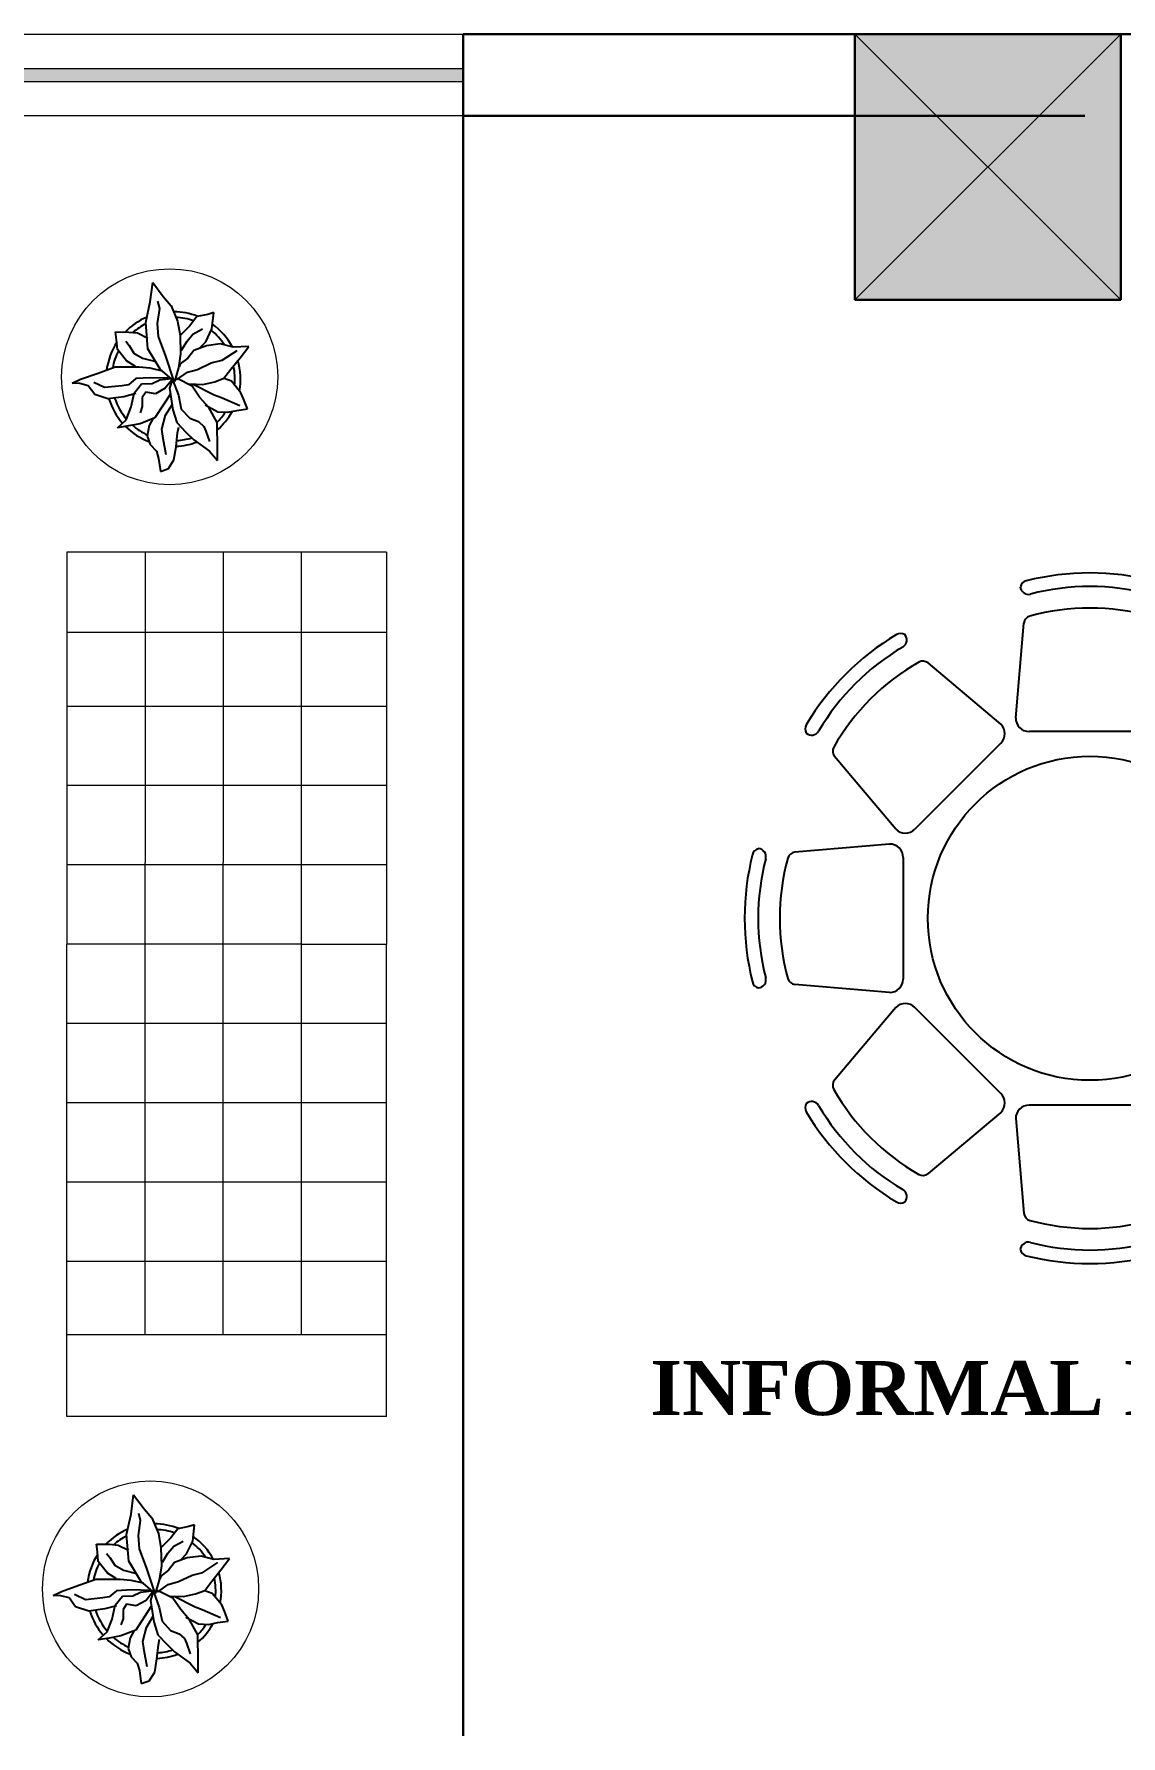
# Model space of a CAD drawing. Header units: inches. Extents: x 327481 to 195042051, y -335014 to 44773228.
# Drawn here: x 381295 to 381415.7, y -316786.2 to -316597.1 of the extents above; entities that cross this region are included whole.
import ezdxf

# ---------------------------------------------------------------- set-up
doc = ezdxf.new("R2010")
doc.units = ezdxf.units.IN
doc.header["$MEASUREMENT"] = 0
doc.layers.add('CAY', color=94, linetype='Continuous')
doc.layers.add('center', color=146, linetype='Continuous')
for name, color, linetype, lineweight in [('column 1', 146, 'Continuous', 30), ('furniture', 251, 'Continuous', 13), ('GLASS', 140, 'Continuous', 5), ('TEXT', 7, 'Continuous', 0), ('WALL', 12, 'Continuous', 30)]:
    doc.layers.add(name, color=color, linetype=linetype, lineweight=lineweight)
doc.styles.add('ATT', font='romans.shx')
doc.styles.get("Standard").update_dxf_attribs({"font": 'times.ttf', "height": 12})

# ---------------------------------------------------------------- blocks, each defined once
blk = doc.blocks.new('A$C4056338A')
at = {"linetype": 'Continuous'}
for p, q in [((1003.5, 2020.4), (1033.8, 2370.8)), ((1553.5, 2020.4), (1523.3, 2370.8)), ((948.4, 1997.6), (679.3, 2224)), ((1608.7, 1997.6), (1877.8, 2224)), ((1503.5, 1970.4), (1053.5, 1970.4)), ((948.4, 1926.9), (630.2, 1608.7)), ((1608.7, 1926.9), (1926.9, 1608.7)), ((559.5, 1608.7), (333.1, 1877.8)), ((1997.6, 1608.7), (2224, 1877.8)), ((536.7, 1553.5), (186.3, 1523.3)), ((2020.4, 1553.5), (2370.8, 1523.3)), ((586.7, 1503.5), (586.7, 1053.5)), ((1970.4, 1503.5), (1970.4, 1053.5)), ((536.7, 1003.5), (186.3, 1033.8)), ((2020.4, 1003.5), (2370.8, 1033.8)), ((559.5, 948.4), (333.1, 679.3)), ((948.4, 630.2), (630.2, 948.4)), ((1608.7, 630.2), (1926.9, 948.4)), ((1997.6, 948.4), (2224, 679.3)), ((1503.5, 586.7), (1053.5, 586.7)), ((948.4, 559.5), (679.3, 333.1)), ((1003.5, 536.7), (1033.8, 186.3)), ((1553.5, 536.7), (1523.3, 186.3)), ((1608.7, 559.5), (1877.8, 333.1))]:
    blk.add_line(p, q, dxfattribs=at)
blk.add_circle((1278.5, 1278.5), 600, dxfattribs=at)
for centre, radius, start, end in [((1050, 2499), 30, 104.01481, 166.51302), ((1278.5, 1583.2), 973.9, 75.98519, 104.01481), ((1507.1, 2499), 30, 13.48698, 75.98519), ((1050.7, 2507.9), 30, 183.6236, 284.59828), ((1278.5, 1633.2), 873.9, 75.40172, 104.59828), ((1506.4, 2507.9), 30, 255.40172, 356.3764), ((1063.7, 2368.2), 30, 105.30764, 175.06831), ((1278.5, 1583.2), 843.9, 74.69236, 105.30764), ((1493.4, 2368.2), 30, 4.93169, 74.69236), ((577.2, 2303.2), 30, 58.48698, 120.98519), ((1979.9, 2303.2), 30, 59.01481, 121.51302), ((1063.1, 1494), 973.9, 120.98519, 149.01481), ((1027.8, 1529.3), 873.9, 120.40172, 149.59828), ((570.4, 2308.9), 30, 300.40172, 41.3764), ((1986.7, 2308.9), 30, 138.6236, 239.59828), ((1529.3, 1529.3), 873.9, 30.40172, 59.59828), ((1494, 1494), 973.9, 30.98519, 59.01481), ((1063.1, 1494), 843.9, 119.69236, 150.30764), ((660, 2201), 30, 49.93169, 119.69236), ((1897.1, 2201), 30, 60.30764, 130.06831), ((1494, 1494), 843.9, 29.69236, 60.30764), ((1053.5, 2020.4), 50, 180, 270), ((1503.5, 2020.4), 50, 270, 0), ((253.9, 1979.9), 30, 149.01481, 211.51302), ((248.2, 1986.7), 30, 228.6236, 329.59828), ((913.1, 1962.2), 50, 315, 45), ((1644, 1962.2), 50, 135, 225), ((2308.9, 1986.7), 30, 210.40172, 311.3764), ((2303.2, 1979.9), 30, 328.48698, 30.98519), ((356.1, 1897.1), 30, 150.30764, 220.06831), ((2201, 1897.1), 30, 319.93169, 29.69236), ((594.9, 1644), 50, 225, 315), ((1962.2, 1644), 50, 225, 315), ((973.9, 1278.5), 973.9, 165.98519, 194.01481), ((58.1, 1507.1), 30, 103.48698, 165.98519), ((49.2, 1506.4), 30, 345.40172, 86.3764), ((188.9, 1493.4), 30, 94.93169, 164.69236), ((536.7, 1503.5), 50, 0, 90), ((2020.4, 1503.5), 50, 90, 180), ((2368.2, 1493.4), 30, 15.30764, 85.06831), ((2507.9, 1506.4), 30, 93.6236, 194.59828), ((2499, 1507.1), 30, 14.01481, 76.51302), ((1583.2, 1278.5), 973.9, 345.98519, 14.01481), ((923.9, 1278.5), 873.9, 165.40172, 194.59828), ((973.9, 1278.5), 843.9, 164.69236, 195.30764), ((1583.2, 1278.5), 843.9, 344.69236, 15.30764), ((1633.2, 1278.5), 873.9, 345.40172, 14.59828), ((58.1, 1050), 30, 194.01481, 256.51302), ((49.2, 1050.7), 30, 273.6236, 14.59828), ((188.9, 1063.7), 30, 195.30764, 265.06831), ((536.7, 1053.5), 50, 270, 0), ((2020.4, 1053.5), 50, 180, 270), ((2368.2, 1063.7), 30, 274.93169, 344.69236), ((2507.9, 1050.7), 30, 165.40172, 266.3764), ((2499, 1050), 30, 283.48698, 345.98519), ((594.9, 913.1), 50, 45, 135), ((1962.2, 913.1), 50, 45, 135), ((356.1, 660), 30, 139.93169, 209.69236), ((1063.1, 1063.1), 843.9, 209.69236, 240.30764), ((913.1, 594.9), 50, 315, 45), ((1644, 594.9), 50, 135, 225), ((1494, 1063.1), 843.9, 299.69236, 330.30764), ((2201, 660), 30, 330.30764, 40.06831), ((253.9, 577.2), 30, 148.48698, 210.98519), ((248.2, 570.4), 30, 30.40172, 131.3764), ((1027.8, 1027.8), 873.9, 210.40172, 239.59828), ((1053.5, 536.7), 50, 90, 180), ((1503.5, 536.7), 50, 0, 90), ((1529.3, 1027.8), 873.9, 300.40172, 329.59828), ((2308.9, 570.4), 30, 48.6236, 149.59828), ((2303.2, 577.2), 30, 329.01481, 31.51302), ((1063.1, 1063.1), 973.9, 210.98519, 239.01481), ((1494, 1063.1), 973.9, 300.98519, 329.01481), ((660, 356.1), 30, 240.30764, 310.06831), ((1897.1, 356.1), 30, 229.93169, 299.69236), ((570.4, 248.2), 30, 318.6236, 59.59828), ((1986.7, 248.2), 30, 120.40172, 221.3764), ((577.2, 253.9), 30, 239.01481, 301.51302), ((1979.9, 253.9), 30, 238.48698, 300.98519), ((1063.7, 188.9), 30, 184.93169, 254.69236), ((1278.5, 973.9), 843.9, 254.69236, 285.30764), ((1493.4, 188.9), 30, 285.30764, 355.06831), ((1050.7, 49.2), 30, 75.40172, 176.3764), ((1278.5, 923.9), 873.9, 255.40172, 284.59828), ((1506.4, 49.2), 30, 3.6236, 104.59828), ((1050, 58.1), 30, 193.48698, 255.98519), ((1278.5, 973.9), 973.9, 255.98519, 284.01481), ((1507.1, 58.1), 30, 284.01481, 346.51302)]:
    blk.add_arc(centre, radius, start, end, dxfattribs=at)
blk = doc.blocks.new('COLUMN1')
at = {"layer": 'column 1'}
h = blk.add_hatch(color=256, dxfattribs=at)
h.paths.add_polyline_path([(1, 1), (0, 1), (0.5, 0.5)])
h.paths.add_polyline_path([(1, 1), (0.5, 0.5), (1, 0)])
h.paths.add_polyline_path([(0.5, 0.5), (0, 0), (1, 0)])
h.paths.add_polyline_path([(0.5, 0.5), (0, 1), (0, 0)])
at = {"layer": 'column 1', "lineweight": 0, "ltscale": 0.3}
for p, q in [((0, 1), (1, 0)), ((0, 0), (1, 1))]:
    blk.add_line(p, q, dxfattribs=at)
at = {"layer": 'column 1', "ltscale": 0.3}
for p, q in [((1, 1), (0, 1)), ((0, 1), (0, 0)), ((1, 0), (1, 1)), ((0, 0), (1, 0))]:
    blk.add_line(p, q, dxfattribs=at)
blk = doc.blocks.new('BBT')
at = {"layer": 'furniture', "color": 0, "ltscale": 60}
for p, q in [((386081.8, -315022.2), (386081.8, -315922.2)), ((386081.8, -315022.2), (387185.9, -315022.2)), ((386307.7, -315022.2), (386307.7, -315922.2)), ((386516, -315022.2), (386516, -315922.2)), ((386739.3, -315022.2), (386739.3, -315922.2)), ((386962.6, -315022.2), (386962.6, -315922.2)), ((388515.9, -315022.2), (387185.9, -315022.2)), ((387185.9, -315262.2), (387185.9, -315022.2)), ((387409.2, -315022.2), (387409.2, -315922.2)), ((387632.6, -315022.2), (387632.6, -315922.2)), ((387855.9, -315022.2), (387855.9, -315922.2)), ((388079.2, -315022.2), (388079.2, -315922.2)), ((388285.9, -315022.2), (388285.9, -315262.2)), ((388285.9, -315022.2), (388285.9, -315262.2)), ((388515.9, -315022.2), (388515.9, -315922.2)), ((386081.8, -315262.2), (388285.9, -315262.2)), ((387185.9, -315262.2), (387185.9, -315922.2)), ((388285.9, -315262.2), (388285.9, -315702.2)), ((386081.8, -315482.2), (386955.8, -315482.2)), ((388285.9, -315482.2), (386955.8, -315482.2)), ((386081.8, -315702.2), (386955.8, -315702.2)), ((386307.7, -315702.2), (386307.7, -315922.2)), ((388285.9, -315702.2), (386955.8, -315702.2)), ((388285.9, -315702.2), (388285.9, -315922.2)), ((386081.8, -315922.2), (387185.9, -315922.2)), ((388515.9, -315922.2), (387185.9, -315922.2))]:
    blk.add_line(p, q, dxfattribs=at)
blk = doc.blocks.new('12PPLT12')
at = {"color": 0, "linetype": 'ByBlock'}
for p, q in [((-0.05, 0.632), (-0.034, 0.694)), ((-0.034, 0.694), (-0.032, 0.751)), ((-0.032, 0.751), (-0.002, 0.689)), ((-0.002, 0.689), (0.044, 0.559)), ((-0.148, 0.486), (-0.116, 0.583)), ((-0.116, 0.583), (-0.05, 0.632)), ((-0.064, 0.51), (-0.026, 0.591)), ((-0.05, 0.38), (-0.064, 0.51)), ((0.044, 0.559), (0.09, 0.432)), ((-0.349, 0.334), (-0.362, 0.415)), ((-0.362, 0.415), (-0.303, 0.35)), ((-0.132, 0.367), (-0.148, 0.486)), ((-0.043, 0.334), (-0.05, 0.38)), ((0.09, 0.432), (0.09, 0.339)), ((0.134, 0.347), (0.22, 0.415)), ((0.22, 0.415), (0.291, 0.421)), ((0.291, 0.421), (0.35, 0.429)), ((0.35, 0.429), (0.348, 0.331)), ((-0.332, 0.247), (-0.349, 0.334)), ((-0.303, 0.35), (-0.208, 0.312)), ((-0.208, 0.312), (-0.105, 0.29)), ((-0.108, 0.279), (-0.132, 0.367)), ((-0.105, 0.29), (-0.037, 0.236)), ((0.003, 0.279), (-0.043, 0.334)), ((0.009, 0.169), (0.003, 0.279)), ((0.09, 0.339), (0.09, 0.253)), ((0.093, 0.282), (0.134, 0.347)), ((0.193, 0.293), (0.155, 0.228)), ((0.25, 0.328), (0.193, 0.293)), ((0.28, 0.353), (0.25, 0.328)), ((0.342, 0.266), (0.304, 0.19)), ((0.348, 0.331), (0.342, 0.266)), ((-0.487, 0.171), (-0.536, 0.125)), ((-0.425, 0.193), (-0.487, 0.171)), ((-0.346, 0.179), (-0.425, 0.193)), ((-0.292, 0.149), (-0.346, 0.179)), ((-0.289, 0.136), (-0.332, 0.247)), ((-0.194, 0.074), (-0.289, 0.136)), ((-0.205, 0.231), (-0.251, 0.247)), ((-0.137, 0.231), (-0.205, 0.231)), ((-0.097, 0.204), (-0.137, 0.231)), ((-0.11, 0.133), (-0.097, 0.204)), ((-0.069, 0.06), (-0.11, 0.133)), ((-0.037, 0.236), (-0.034, 0.158)), ((-0.034, 0.158), (-0.007, 0.101)), ((0.006, 0.027), (0.009, 0.169)), ((0.082, 0.174), (0.061, 0.082)), ((0.074, 0.098), (0.223, 0.188)), ((0.09, 0.253), (0.082, 0.174)), ((0.155, 0.228), (0.131, 0.13)), ((0.223, 0.188), (0.421, 0.204)), ((0.421, 0.204), (0.573, 0.171)), ((0.573, 0.171), (0.716, 0.152)), ((0.716, 0.152), (0.613, 0.074)), ((-0.671, 0.098), (-0.687, 0.095)), ((-0.687, 0.095), (-0.666, 0.036)), ((-0.59, 0.109), (-0.671, 0.098)), ((-0.666, 0.036), (-0.601, -0.005)), ((-0.536, 0.125), (-0.59, 0.109)), ((-0.563, 0.052), (-0.441, 0.074)), ((-0.441, 0.074), (-0.373, 0.084)), ((-0.373, 0.084), (-0.27, 0.057)), ((-0.229, 0.003), (-0.324, -0.027)), ((-0.27, 0.057), (-0.186, 0.006)), ((-0.069, 0.027), (-0.229, 0.003)), ((-0.108, 0.019), (-0.194, 0.074)), ((-0.01, 0.003), (-0.121, -0.038)), ((-0.01, 0.014), (-0.069, 0.06)), ((-0.002, 0.006), (-0.069, 0.027)), ((-0.018, -0.008), (0.074, 0.098)), ((-0.01, -0.005), (0.169, 0.055)), ((0.003, 0.017), (-0.01, 0.014)), ((0.003, -0.029), (-0.01, 0.003)), ((-0.007, 0.101), (0.003, 0.017)), ((0.169, 0.055), (0.315, 0.109)), ((0.315, 0.109), (0.413, 0.117)), ((0.413, 0.117), (0.524, 0.101)), ((0.545, 0.017), (0.429, -0.032)), ((0.524, 0.101), (0.578, 0.114)), ((0.613, 0.074), (0.545, 0.017)), ((-0.601, -0.005), (-0.503, -0.021)), ((-0.503, -0.021), (-0.4, -0.032)), ((-0.395, -0.094), (-0.452, -0.152)), ((-0.4, -0.032), (-0.357, -0.04)), ((-0.324, -0.027), (-0.395, -0.094)), ((-0.292, -0.122), (-0.316, -0.187)), ((-0.224, -0.059), (-0.292, -0.122)), ((-0.121, -0.038), (-0.224, -0.059)), ((-0.053, -0.14), (0.003, -0.029)), ((-0.037, -0.122), (-0.04, -0.219)), ((0.082, -0.038), (-0.018, -0.008)), ((-0.007, -0.024), (0.05, -0.105)), ((0.05, -0.105), (0.071, -0.181)), ((0.188, -0.054), (0.082, -0.038)), ((0.112, -0.051), (0.09, -0.043)), ((0.155, -0.108), (0.112, -0.051)), ((0.212, -0.152), (0.155, -0.108)), ((0.323, -0.051), (0.188, -0.054)), ((0.215, -0.062), (0.282, -0.103)), ((0.282, -0.103), (0.334, -0.146)), ((0.429, -0.032), (0.323, -0.051)), ((0.396, -0.124), (0.326, -0.054)), ((0.464, -0.176), (0.396, -0.124)), ((-0.452, -0.152), (-0.536, -0.268)), ((-0.387, -0.241), (-0.465, -0.268)), ((-0.352, -0.227), (-0.387, -0.241)), ((-0.316, -0.187), (-0.352, -0.227)), ((-0.193, -0.236), (-0.244, -0.33)), ((-0.213, -0.263), (-0.135, -0.195)), ((-0.135, -0.195), (-0.053, -0.14)), ((-0.119, -0.304), (-0.04, -0.148)), ((-0.04, -0.219), (-0.021, -0.308)), ((0.071, -0.181), (0.12, -0.282)), ((0.247, -0.246), (0.212, -0.152)), ((0.234, -0.2), (0.277, -0.241)), ((0.261, -0.349), (0.247, -0.246)), ((0.277, -0.241), (0.372, -0.287)), ((0.334, -0.146), (0.372, -0.217)), ((0.48, -0.257), (0.464, -0.176)), ((-0.536, -0.268), (-0.606, -0.328)), ((-0.606, -0.328), (-0.522, -0.328)), ((-0.522, -0.328), (-0.324, -0.325)), ((-0.324, -0.325), (-0.213, -0.263)), ((-0.244, -0.33), (-0.247, -0.406)), ((-0.199, -0.494), (-0.139, -0.358)), ((-0.139, -0.358), (-0.119, -0.304)), ((-0.021, -0.308), (0.006, -0.376)), ((-0.017, -0.432), (0.003, -0.378)), ((0.006, -0.376), (0.074, -0.428)), ((0.12, -0.282), (0.139, -0.363)), ((0.139, -0.363), (0.212, -0.474)), ((0.236, -0.444), (0.261, -0.349)), ((0.372, -0.287), (0.494, -0.301)), ((0.494, -0.301), (0.48, -0.257)), ((-0.247, -0.406), (-0.233, -0.471)), ((-0.233, -0.471), (-0.222, -0.551)), ((-0.148, -0.522), (-0.102, -0.503)), ((-0.102, -0.503), (-0.017, -0.432)), ((0.074, -0.428), (0.158, -0.496)), ((0.158, -0.496), (0.242, -0.561)), ((0.242, -0.561), (0.236, -0.444)), ((-0.222, -0.551), (-0.148, -0.522))]:
    blk.add_line(p, q, dxfattribs=at)
for radius, start, end in [(0.5, 107.123, 130.9816), (0.458, 107.9864, 130.5771), (0.5, 56.9563, 82.295), (0.458, 62.6899, 79.5345), (0.5, 134.8021, 159.1804), (0.458, 138.4756, 155.3347), (0.458, 26.2761, 41.1349), (0.5, 22.9768, 45.8473), (0.5, 182.503, 200.4563), (0.458, 183.2699, 197.4002), (0.458, 340.6559, 357.5057), (0.5, 338.5862, 359.7442), (0.5, 220.6606, 241.3393), (0.458, 225.0835, 237.5023), (0.5, 298.3455, 324.4541), (0.458, 303.3868, 322.0756), (0.5, 259.7038, 286.1281), (0.458, 264.1886, 282.4028)]:
    blk.add_arc((0, 0), radius, start, end, dxfattribs=at)
at = {"color": 0, "linetype": 'ByBlock', "style": 'ATT'}
for tag, p, flags in [('ITEM', (-1, -3.25), 3), ('ROOM_NUMBER', (-1, -4.583), 1)]:
    blk.add_attdef(tag, p, '', height=1, dxfattribs=dict(at, flags=flags))

msp = doc.modelspace()

# ---------------------------------------------------------------- hatches: boundary and pattern name
at = {"layer": 'GLASS'}
msp.add_hatch(color=256, dxfattribs=at).paths.add_polyline_path([(381342.633, -316602.451), (381342.633, -316600.951), (381195.633, -316600.951), (381195.633, -316602.451)])

# ---------------------------------------------------------------- linework, layer by layer
at = {"layer": 'furniture'}
for p, q in [((381342.633, -316597.171), (381195.633, -316597.171)), ((381342.633, -316606.231), (381195.633, -316606.231))]:
    msp.add_line(p, q, dxfattribs=at)
for centre in [(381310.028, -316635.208), (381307.897, -316769.859)]:
    msp.add_circle(centre, 12, dxfattribs=at)
at = {"layer": 'GLASS', "lineweight": 30}
msp.add_line((381342.633, -316606.231), (381342.633, -316786.189), dxfattribs=at)
at = {"layer": 'GLASS'}
msp.add_lwpolyline([(381195.633, -316600.951), (381342.633, -316600.951), (381342.633, -316602.451), (381195.633, -316602.451)], dxfattribs=at)
at = {"layer": 'WALL'}
for p, q in [((381386.133, -316597.132), (381342.633, -316597.132)), ((381342.633, -316606.231), (381342.633, -316597.132)), ((381386.133, -316597.132), (381386.133, -316606.231)), ((381477.676, -316597.132), (381415.676, -316597.132)), ((381411.676, -316606.231), (381342.633, -316606.231))]:
    msp.add_line(p, q, dxfattribs=at)

# ---------------------------------------------------------------- block references
at = {"xscale": 0.03, "yscale": 0.03, "zscale": 0.03}
msp.add_blockref('A$C4056338A', (381373.878, -316733.714), dxfattribs=at)
at = {"layer": 'CAY', "xscale": 14.9469131396474, "yscale": 14.9469131396474, "zscale": 14.9469131396474, "rotation": 90}
for p in [(381310.426, -316635.452), (381308.296, -316770.103)]:
    msp.add_blockref('12PPLT12', p, dxfattribs=at)
at = {"layer": 'center', "xscale": 29.5434782608645, "yscale": 29.5434782608645, "zscale": 39.3913043478359, "rotation": 90}
msp.add_blockref('COLUMN1', (381415.676, -316626.676), dxfattribs=at)
at = {"layer": 'furniture', "lineweight": 0, "xscale": 0.03943986889627529, "yscale": 0.03943986889627529, "zscale": 0.03943986889627529, "rotation": 270}
msp.add_blockref('BBT', (393758.54, -301427.677), dxfattribs=at)

# ---------------------------------------------------------------- texts
at = {"layer": 'TEXT', "color": 0, "insert": (381307.059, -316744.542), "char_height": 6, "width": 215.86234, "attachment_point": 1}
msp.add_mtext('{\\fTimes New Roman|b1|i0|c0|p18;\\W8.2917;   \\W1;INFORMAL DISCUSSION}', dxfattribs=at)

doc.saveas('drawing.dxf')
